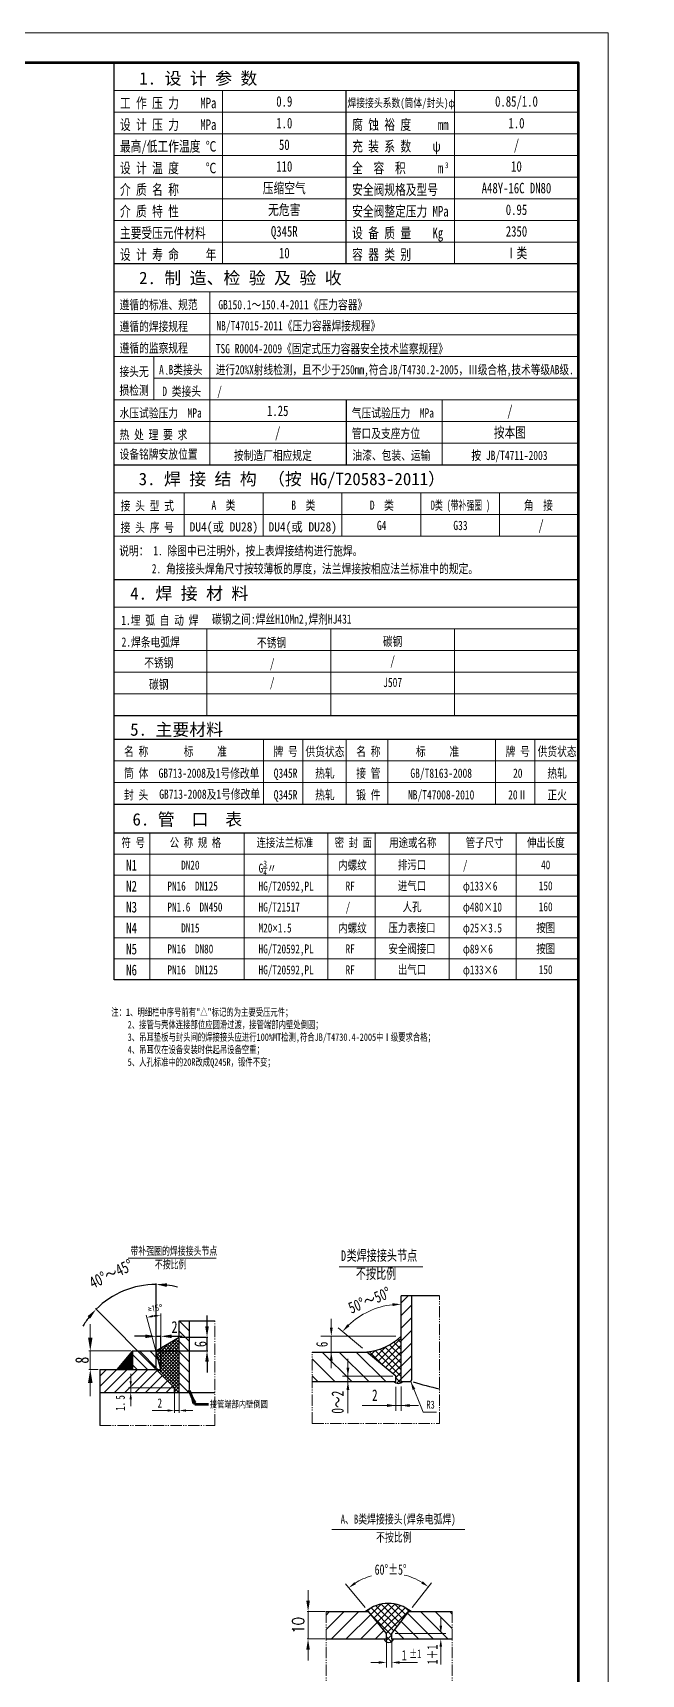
# Model space of a CAD drawing. Extents: x -6371 to 74603, y -1551 to 10836.
# Drawn here: x 36970 to 39000, y 1704 to 7187 of the extents above; entities that cross this region are included whole.
import ezdxf
from ezdxf.enums import TextEntityAlignment as Align

# ---------------------------------------------------------------- set-up
doc = ezdxf.new("R2010")
doc.units = 0
doc.header["$LTSCALE"] = 20
doc.header["$PDMODE"] = 1
for name, pattern in [('DIVIDE-L', [95, 80, -5, 0, -5, 0, -5]), ('DIVIDE-M', [39, 30, -3, 0, -3, 0, -3]), ('DIVIDE-S', [16, 10, -2, 0, -2, 0, -2]), ('JXX-L', [2.95, 1.9, -0.25, 0.15, -0.25, 0.15, -0.25])]:
    doc.linetypes.add(name, pattern=pattern)
doc.layers.get('0').update_dxf_attribs({"color": 4, "linetype": 'CONTINUOUS'})
doc.layers.get('Defpoints').update_dxf_attribs({"linetype": 'CONTINUOUS'})
for name, color, linetype in [('5剖面线层', 2, 'CONTINUOUS'), ('CDR_DIM', 7, 'CONTINUOUS'), ('CDR_DWG4', 3, 'DIVIDE-M'), ('CDR_TEXT', 7, 'CONTINUOUS')]:
    doc.layers.add(name, color=color, linetype=linetype)
for name, color, linetype, lineweight in [('A 粗实线', 1, 'CONTINUOUS', 25), ('B 细实线', 7, 'CONTINUOUS', 15), ('C 文 字', 2, 'CONTINUOUS', 20), ('I 长双点线', 3, 'JXX-L', 15), ('J 标注尺寸', 2, 'CONTINUOUS', 15)]:
    doc.layers.add(name, color=color, linetype=linetype, lineweight=lineweight)
doc.styles.add('HZ', font='NSimSun.ttf', dxfattribs={"width": 0.8})
doc.styles.add('HZTXT', font='SIMFANG.TTF', dxfattribs={"width": 0.75})
doc.styles.get("Standard").update_dxf_attribs({"font": 'isocp.shx', "width": 0.707, "bigfont": 'hztxt.shx'})
doc.styles.add('style2', font='SIMFANG.TTF', dxfattribs={"width": 0.7})
doc.styles.add('TH_GBDIM', font='romans.shx', dxfattribs={"width": 0.8, "bigfont": 'gbcbig.shx'})
doc.styles.add('标题中文', font='SIMFANG.TTF', dxfattribs={"width": 0.7})
doc.dimstyles.new('通用标注4.0', dxfattribs={"dimtxt": 40, "dimasz": 36, "dimexe": 3, "dimexo": 3, "dimgap": 3, "dimtad": 1, "dimdec": 0, "dimzin": 0, "dimdsep": 46, "dimtxsty": 'HZTXT', "dimcen": 3, "dimadec": 0, "dimazin": 0, "dimtfac": 0.375, "dimtdec": 0, "dimtmove": 2, "dimatfit": 3, "dimfxl": 0, "dimtzin": 0, "dimarcsym": 0})

# ---------------------------------------------------------------- blocks, each defined once
blk = doc.blocks.new('*D295')
at = {"layer": 'Defpoints', "color": 0}
for p in [(36219.1, 5529.1), (36219.1, 5504.1), (36346.2, 5504.1), (43507.7, 198.2), (43899.2, 198.2), (43579.2, 38.2)]:
    blk.add_point(p, dxfattribs=at)
at = {"layer": 'J 标注尺寸', "color": 0, "lineweight": -2}
for p, q in [((36346.2, 5565.1), (36346.2, 5601.1)), ((36222.1, 5529.1), (36349.2, 5529.1)), ((36222.1, 5504.1), (36349.2, 5504.1)), ((36346.2, 5529.1), (36346.2, 5504.1)), ((36346.2, 5468.1), (36346.2, 5432.1)), ((43896.2, 198.2), (43504.7, 198.2)), ((43507.7, 74.2), (43507.7, 162.2)), ((43576.2, 38.2), (43504.7, 38.2))]:
    blk.add_line(p, q, dxfattribs=at)
at = {"layer": 'J 标注尺寸', "color": 0}
for points in [[(36340.2, 5565.1), (36352.2, 5565.1), (36346.2, 5529.1)], [(36340.2, 5468.1), (36352.2, 5468.1), (36346.2, 5504.1)], [(43501.7, 162.2), (43513.7, 162.2), (43507.7, 198.2)], [(43501.7, 74.2), (43513.7, 74.2), (43507.7, 38.2)]]:
    blk.add_solid(points, dxfattribs=at)
at = {"layer": 'J 标注尺寸', "color": 0, "char_height": 40, "attachment_point": 5, "rotation": 90, "style": 'HZTXT'}
for s, insert in [('25', (36317.7, 5573.6)), ('160', (43484.7, 118.2))]:
    blk.add_mtext(s, dxfattribs=dict(at, insert=insert))
blk = doc.blocks.new('*D299')
at = {"layer": 'C 文 字', "color": 0}
for p, q in [((37888.2, 1949.2), (37888.2, 1985.2)), ((37945.4, 1913.2), (37885.2, 1913.2)), ((37888.2, 1913.2), (37888.2, 1821.7)), ((37945.4, 1821.7), (37885.2, 1821.7)), ((37888.2, 1785.7), (37888.2, 1749.7))]:
    blk.add_line(p, q, dxfattribs=at)
for points in [[(37882.2, 1949.2), (37894.2, 1949.2), (37888.2, 1913.2)], [(37882.2, 1785.7), (37894.2, 1785.7), (37888.2, 1821.7)]]:
    blk.add_solid(points, dxfattribs=at)
at = {"layer": 'Defpoints', "color": 0}
for p in [(37948.4, 1913.2), (37888.2, 1821.7), (37948.4, 1821.7)]:
    blk.add_point(p, dxfattribs=at)
at = {"layer": 'C 文 字', "color": 0, "insert": (37855.2, 1867.4), "char_height": 40, "attachment_point": 5, "rotation": 90, "style": 'TH_GBDIM'}
blk.add_mtext('10', dxfattribs=at)
blk = doc.blocks.new('*X267')
at = {"color": 0}
for p, q in [((1016.3, 857.91), (1023.29, 864.9)), ((1016.3, 863.57), (1017.63, 864.9)), ((1018.36, 854.31), (1028.94, 864.9)), ((1024.02, 854.31), (1033.53, 863.83)), ((1029.67, 854.31), (1036.09, 860.72)), ((1035.33, 854.31), (1038.64, 857.62))]:
    blk.add_line(p, q, dxfattribs=at)
blk = doc.blocks.new('*X269')
at = {"color": 0}
for p, q in [((-6554.9, -1952.5), (-6542.8, -1940.4)), ((-6550.5, -1952.5), (-6554.7, -1948.3)), ((-6458.5, -2044.5), (-6541.1, -1961.9)), ((-6539.6, -1963.7), (-6499.8, -1923.9)), ((-6450.2, -2026.3), (-6538.5, -1938)), ((-6527.7, -1978.3), (-6470.5, -1921.1)), ((-6438.5, -2011.4), (-6520.3, -1929.7)), ((-6515.7, -1992.8), (-6446.4, -1923.5)), ((-6503.7, -2007.4), (-6425.5, -1929.2)), ((-6426.9, -1996.6), (-6499.6, -1923.8)), ((-6491.8, -2021.9), (-6407.1, -1937.3)), ((-6479.8, -2036.5), (-6390.7, -1947.4)), ((-6415.2, -1981.7), (-6475.8, -1921.1)), ((-6403.6, -1966.9), (-6447, -1923.4)), ((-6391.4, -1952.5), (-6406.1, -1937.8)), ((-6479.5, -2062.7), (-6458.5, -2041.7)), ((-6460.3, -2069.3), (-6479.5, -2050))]:
    blk.add_line(p, q, dxfattribs=at)
blk = doc.blocks.new('*X268')
at = {"color": 0}
for p, q in [((1057.7, 854.31), (1047.79, 864.23)), ((1063.36, 854.31), (1052.78, 864.9)), ((1065.03, 858.3), (1058.43, 864.9)), ((1065.03, 863.96), (1064.09, 864.9)), ((1046.39, 854.31), (1042.81, 857.89)), ((1052.05, 854.31), (1045.3, 861.06))]:
    blk.add_line(p, q, dxfattribs=at)
blk = doc.blocks.new('*D306')
at = {"layer": 'Defpoints', "color": 0}
for p in [(37302, 2783.7), (37161.2, 2722.3), (37192.6, 2722.3)]:
    blk.add_point(p, dxfattribs=at)
at = {"layer": 'J 标注尺寸', "color": 0}
for p, q in [((37161.2, 2828.7), (37161.2, 2873.7)), ((37297, 2783.7), (37156.2, 2783.7)), ((37161.2, 2783.7), (37161.2, 2722.3)), ((37187.6, 2722.3), (37156.2, 2722.3)), ((37161.2, 2677.3), (37161.2, 2632.3))]:
    blk.add_line(p, q, dxfattribs=at)
for points in [[(37153.7, 2828.7), (37168.7, 2828.7), (37161.2, 2783.7)], [(37153.7, 2677.3), (37168.7, 2677.3), (37161.2, 2722.3)]]:
    blk.add_solid(points, dxfattribs=at)
at = {"layer": 'J 标注尺寸', "color": 0, "insert": (37133.7, 2753), "char_height": 45, "attachment_point": 5, "rotation": 90, "style": 'HZTXT'}
blk.add_mtext('8', dxfattribs=at)
blk = doc.blocks.new('*D307')
at = {"layer": 'Defpoints', "color": 0}
for p in [(37396.4, 2832.7), (37381.1, 2722.3), (37396.4, 2722.3)]:
    blk.add_point(p, dxfattribs=at)
at = {"layer": 'J 标注尺寸', "color": 0, "lineweight": -2}
for p, q in [((37345.1, 2832.7), (37309.1, 2832.7)), ((37381.1, 2725.3), (37381.1, 2835.7)), ((37381.1, 2832.7), (37396.4, 2832.7)), ((37396.4, 2725.3), (37396.4, 2835.7)), ((37432.4, 2832.7), (37468.4, 2832.7))]:
    blk.add_line(p, q, dxfattribs=at)
at = {"layer": 'J 标注尺寸', "color": 0}
for points in [[(37345.1, 2838.7), (37345.1, 2826.7), (37381.1, 2832.7)], [(37432.4, 2838.7), (37432.4, 2826.7), (37396.4, 2832.7)]]:
    blk.add_solid(points, dxfattribs=at)
at = {"layer": 'J 标注尺寸', "color": 0, "insert": (37442.3, 2863.8), "char_height": 40, "attachment_point": 5, "style": 'HZTXT'}
blk.add_mtext('2', dxfattribs=at)
blk = doc.blocks.new('*D308')
at = {"layer": 'Defpoints', "color": 0}
for p in [(37307.6, 2996.4), (37381.1, 2797.2), (37381.1, 2722.3), (37381.1, 2722.3), (37442.5, 2660.9)]:
    blk.add_point(p, dxfattribs=at)
at = {"layer": 'J 标注尺寸', "color": 0, "lineweight": -2}
for p, q in [((37381.1, 2800.2), (37381.1, 3009.1)), ((37379, 2724.4), (37178.3, 2925.1))]:
    blk.add_line(p, q, dxfattribs=at)
for start, end in [(90, 135), (75.4539, 82.727), (142.273, 149.5461)]:
    blk.add_arc((37381.1, 2722.3), 283.8, start, end, dxfattribs=at)
at = {"layer": 'J 标注尺寸', "color": 0}
for points in [[(37416.6, 2997.8), (37417.4, 3009.8), (37381.1, 3006.1)], [(37152.1, 2899.9), (37161.1, 2892), (37180.4, 2923)]]:
    blk.add_solid(points, dxfattribs=at)
at = {"layer": 'J 标注尺寸', "color": 0, "insert": (37230.5, 3041.2), "char_height": 40, "attachment_point": 5, "rotation": 25.2769, "style": 'HZTXT'}
blk.add_mtext('40°～45°', dxfattribs=at)
blk = doc.blocks.new('*D309')
at = {"layer": 'Defpoints', "color": 0}
for p in [(37457.9, 2829.8), (37550.9, 2829.8), (37349.2, 2783.7)]:
    blk.add_point(p, dxfattribs=at)
at = {"layer": 'J 标注尺寸', "color": 0, "lineweight": -2}
for p, q in [((37550.9, 2865.8), (37550.9, 2901.8)), ((37460.9, 2829.8), (37553.9, 2829.8)), ((37550.9, 2783.7), (37550.9, 2829.8)), ((37352.2, 2783.7), (37553.9, 2783.7)), ((37550.9, 2747.7), (37550.9, 2711.7))]:
    blk.add_line(p, q, dxfattribs=at)
at = {"layer": 'J 标注尺寸', "color": 0}
for points in [[(37544.9, 2865.8), (37556.9, 2865.8), (37550.9, 2829.8)], [(37544.9, 2747.7), (37556.9, 2747.7), (37550.9, 2783.7)]]:
    blk.add_solid(points, dxfattribs=at)
at = {"layer": 'J 标注尺寸', "color": 0, "insert": (37529, 2806.8), "char_height": 40, "attachment_point": 5, "rotation": 90, "style": 'HZTXT'}
blk.add_mtext('6', dxfattribs=at)

msp = doc.modelspace()

# ---------------------------------------------------------------- hatches: boundary and pattern name
at = {"layer": '5剖面线层'}
msp.add_hatch(color=1, dxfattribs=at).paths.add_polyline_path([(37302, 2783.7), (37250.3, 2722.3), (37302, 2722.3)])
at = {"layer": 'CDR_DIM'}
h = msp.add_hatch(dxfattribs=at)
h.set_pattern_fill('ANSI31', color=256, scale=240, style=0)
h.set_pattern_definition([(45, (29117.673, -3335.85), (-21.2132, 21.2132), [])])
h.paths.add_polyline_path([(38198.7, 2681.7), (38228.5, 2681.7, 0.414214), (38234.5, 2687.7), (38234.5, 2968.1), (38198.7, 2968.1)])
h = msp.add_hatch(dxfattribs=at)
h.set_pattern_fill('ANSI31', color=256, scale=320, angle=90, style=0)
h.set_pattern_definition([(135, (29117.673, -3335.85), (-28.28427, -28.28427), [])])
h.paths.add_polyline_path([(38180.7, 2681.7), (38180.7, 2699.6), (38084.7, 2780.2), (37902.4, 2780.2), (37902.4, 2681.7)])
at = {"layer": 'CDR_TEXT', "linetype": 'Continuous'}
h = msp.add_hatch(dxfattribs=at)
h.set_pattern_fill('ANSI37', color=256, scale=2.5, style=0)
h.set_pattern_definition([(45, (-17606.1765, 3086.153), (-5.6126601, 5.6126601), []), (135, (-17606.1765, 3086.153), (-5.6126601, -5.6126601), [])])
h.paths.add_polyline_path([(37457.9, 2829.8), (37396.4, 2793.5), (37396.4, 2790.7), (37396.4, 2722.3), (37381.1, 2722.3), (37442.5, 2660.9), (37442.5, 2645.5), (37457.9, 2645.5)])
h.paths.add_polyline_path([(37396.4, 2790.7), (37396.4, 2793.5), (37380, 2783.7), (37396.4, 2722.3)])
at = {"layer": 'J 标注尺寸'}
h = msp.add_hatch(dxfattribs=at)
h.set_pattern_fill('ANSI31', color=256, scale=0.512, angle=90, style=0)
h.set_pattern_definition([(135, (11959.354, -34267.04), (-17.242092, -17.242092), [])])
h.paths.add_polyline_path([(37302, 2783.7), (37302, 2722.3), (37396.4, 2722.3), (37380, 2783.7)])
h = msp.add_hatch(dxfattribs=at)
h.set_pattern_fill('ANSI31', color=256, scale=0.512, style=0)
h.set_pattern_definition([(45, (12537.294, -34267.04), (-17.242092, 17.242092), [])])
h.paths.add_polyline_path([(37192.6, 2722.3), (37192.6, 2645.5), (37296.2, 2645.5), (37296.2, 2660.9), (37442.5, 2660.9), (37381.1, 2722.3)])
h.paths.add_polyline_path([(37442.5, 2645.5), (37442.5, 2660.9), (37296.2, 2660.9), (37296.2, 2645.5)], flags=17)

# ---------------------------------------------------------------- linework, layer by layer
at = {"layer": 'A 粗实线'}
for p, q in [((37240.4, 4023.4), (37240.4, 7086.7)), ((38015.4, 6415.1), (38015.4, 6993.7)), ((38790.4, 6415.1), (37240.4, 6415.1)), ((38015.4, 5960.4), (38015.4, 5743.4)), ((37240.4, 5743.4), (38790.4, 5743.4)), ((37240.4, 5361.1), (38790.4, 5361.1)), ((37240.4, 4906.4), (38790.4, 4906.4)), ((37240.4, 4826.8), (38790.4, 4826.8)), ((37240.4, 4609.8), (38790.4, 4609.8)), ((38790.4, 4513.4), (37240.4, 4513.4)), ((38790.4, 4023.4), (37240.4, 4023.4)), ((38198.7, 2681.7), (38198.7, 2968.1)), ((38234.5, 2687.7), (38234.5, 2968.1)), ((37457.9, 2645.5), (37457.9, 2884.9)), ((37457.9, 2884.9), (37576.6, 2884.9)), ((37492.4, 2655.7), (37492.4, 2884.9)), ((37380, 2783.7), (37457.9, 2829.8)), ((37302, 2783.7), (37250.3, 2722.3)), ((37302, 2783.7), (37302, 2722.3)), ((37302, 2783.7), (37380, 2783.7)), ((37396.4, 2722.3), (37380, 2783.7)), ((37902.4, 2780.2), (38084.7, 2780.2)), ((38180.7, 2699.6), (38084.7, 2780.2)), ((37192.6, 2722.3), (37192.6, 2535)), ((37192.6, 2722.3), (37396.4, 2722.3)), ((37442.5, 2660.9), (37381.1, 2722.3)), ((38180.7, 2681.7), (38180.7, 2699.6)), ((37192.6, 2645.5), (37442.5, 2645.5)), ((37442.5, 2645.5), (37442.5, 2660.9)), ((37457.9, 2645.5), (37576.6, 2645.5)), ((37902.4, 2681.7), (38180.7, 2681.7)), ((38198.7, 2681.7), (38228.5, 2681.7)), ((37948.4, 1913.2), (38089.7, 1913.2)), ((38149.6, 1840.3), (38089.7, 1913.2)), ((38167.7, 1840.3), (38224.9, 1913.2)), ((38224.9, 1913.2), (38369.4, 1913.2)), ((37948.4, 1821.7), (38149.6, 1821.7)), ((38149.6, 1821.7), (38149.6, 1840.3)), ((38167.7, 1821.7), (38167.7, 1840.3)), ((38167.7, 1821.7), (38369.4, 1821.7))]:
    msp.add_line(p, q, dxfattribs=at)
at = {"layer": 'A 粗实线', "color": 5, "lineweight": 60}
msp.add_lwpolyline([(38790.4, -1123.3), (38790.4, 7086.7), (33200.4, 7086.7), (33200.4, -1123.3)], close=True, dxfattribs=at)
at = {"layer": 'A 粗实线'}
for centre, radius, start, end in [((38065.6, 2970.9), 191.5, 275.7956, 313.9988), ((38228.5, 2687.7), 6, 270, 0), ((37450.2, 2673.3), 28.8, 254.5389, 285.4611), ((37482.2, 2655.7), 10.2, 270, 0), ((38189.7, 2696.2), 20.8, 224.3846, 315.6154), ((38567.1, 3760.2), 1128.6, 253.1166, 257.6867), ((38155.9, 1820.2), 120.1, 50.7078, 129.2922), ((38157.8, 1826.4), 16.5, 196.6868, 343.3132)]:
    msp.add_arc(centre, radius, start, end, dxfattribs=at)
at = {"layer": 'B 细实线'}
for p, q in [((37240.4, 6993.7), (38790.4, 6993.7)), ((37602.1, 6993.7), (37602.1, 6415.1)), ((38377.1, 6415.1), (38377.1, 6993.7)), ((37240.4, 6921.4), (38790.4, 6921.4)), ((37240.4, 6849.1), (38790.4, 6849.1)), ((37240.4, 6776.7), (38790.4, 6776.7)), ((37240.4, 6704.4), (38790.4, 6704.4)), ((37240.4, 6632.1), (38790.4, 6632.1)), ((37240.4, 6559.7), (38790.4, 6559.7)), ((37240.4, 6487.4), (38790.4, 6487.4)), ((37240.4, 6322.1), (38790.4, 6322.1)), ((37560.8, 5743.4), (37560.8, 6322.1)), ((37240.4, 6249.7), (38790.4, 6249.7)), ((37240.4, 6177.4), (38790.4, 6177.4)), ((37240.4, 6105.1), (38790.4, 6105.1)), ((37373.6, 6105.1), (37373.6, 5960.4)), ((37373.6, 6032.7), (38790.4, 6032.7)), ((37415.2, 6049.1), (37418.1, 6044)), ((37240.4, 5960.4), (38790.4, 5960.4)), ((38335.8, 5743.4), (38335.8, 5960.4)), ((37240.4, 5888.1), (38790.4, 5888.1)), ((37240.4, 5815.7), (38790.4, 5815.7)), ((37240.4, 5650.4), (38790.4, 5650.4)), ((37475.1, 5650.4), (37475.1, 5505.7)), ((37738.1, 5505.7), (37738.1, 5650.4)), ((38001.2, 5650.4), (38001.2, 5505.7)), ((38264.2, 5505.7), (38264.2, 5650.4)), ((38527.2, 5650.4), (38527.2, 5505.7)), ((37240.4, 5578.1), (38790.4, 5578.1)), ((37240.4, 5505.7), (38790.4, 5505.7)), ((37240.4, 5268.1), (38790.4, 5268.1)), ((37240.4, 5195.7), (38790.4, 5195.7)), ((37550.4, 4906.4), (37550.4, 5195.7)), ((37963.8, 4906.4), (37963.8, 5195.7)), ((38377.1, 4906.4), (38377.1, 5195.7)), ((37240.4, 5123.4), (38790.4, 5123.4)), ((38790.4, 5051.1), (37240.4, 5051.1)), ((37240.4, 4978.7), (38790.4, 4978.7)), ((37739.2, 4609.8), (37739.2, 4826.8)), ((37870.4, 4609.8), (37870.4, 4826.8)), ((38015.4, 4609.8), (38015.4, 4826.8)), ((38154.4, 4609.8), (38154.4, 4826.8)), ((38514.2, 4609.8), (38514.2, 4826.8)), ((38645.4, 4609.8), (38645.4, 4826.8)), ((37240.4, 4754.5), (38790.4, 4754.5)), ((37240.4, 4682.2), (38790.4, 4682.2)), ((37360.4, 4513.4), (37360.4, 4023.4)), ((37674.5, 4513.4), (37674.5, 4023.4)), ((37953.8, 4513.4), (37953.8, 4023.4)), ((38111.8, 4513.4), (38111.8, 4023.4)), ((38359.1, 4513.4), (38359.1, 4023.4)), ((38582.5, 4513.4), (38582.5, 4023.4)), ((38790.4, 4443.4), (37240.4, 4443.4)), ((38790.4, 4373.4), (37240.4, 4373.4)), ((38790.4, 4303.4), (37240.4, 4303.4)), ((38790.4, 4233.4), (37240.4, 4233.4)), ((38790.4, 4163.4), (37240.4, 4163.4)), ((38790.4, 4093.4), (37240.4, 4093.4))]:
    msp.add_line(p, q, dxfattribs=at)
msp.add_lwpolyline([(38890.4, -1223.3), (38890.4, 7186.7), (32950.4, 7186.7), (32950.4, -1223.3)], close=True, dxfattribs=at)
at = {"layer": 'C 文 字', "color": 2, "linetype": 'Continuous'}
for p, q in [((37965.7, 2862), (37965.7, 2891)), ((38069.9, 2792.6), (37988.3, 2861.1)), ((38180.7, 2833.2), (37931.3, 2833.2)), ((37965.7, 2833.2), (37965.7, 2726.5)), ((38021.1, 2699.6), (38021.1, 2757.2)), ((38171.2, 2699.6), (38003.2, 2699.6)), ((38021.1, 2699.6), (38021.1, 2575.9)), ((38180.7, 2663.8), (38180.7, 2583.7)), ((38198.7, 2665.2), (38198.7, 2583.7)), ((38272.2, 2579.2), (38230.7, 2682.1)), ((38198.7, 2601.6), (38068.8, 2601.6)), ((38180.7, 2601.6), (38117.4, 2601.6)), ((38316.3, 2579.2), (38272.2, 2579.2))]:
    msp.add_line(p, q, dxfattribs=at)
at = {"layer": 'C 文 字', "linetype": 'Continuous'}
msp.add_line((38198.7, 2601.6), (38256.3, 2601.6), dxfattribs=at)
at = {"layer": 'C 文 字'}
for p, q in [((38331.2, 1866.2), (38331.2, 1892.1)), ((38149.6, 1823), (38149.6, 1726)), ((38167.7, 1823), (38167.7, 1726)), ((38179.4, 1840.3), (38348.5, 1840.3)), ((38331.2, 1795.8), (38331.2, 1736.7)), ((38123.7, 1743.3), (38097.7, 1743.3)), ((38193.6, 1743.3), (38219.6, 1743.3)), ((38219.6, 1743.3), (38253.5, 1743.3))]:
    msp.add_line(p, q, dxfattribs=at)
at = {"layer": 'C 文 字', "color": 2, "linetype": 'Continuous'}
msp.add_arc((38198.7, 2684.6), 255.4, 96.465, 133.535, dxfattribs=at)
for points in [[(38169.6, 2943.1), (38170.2, 2933.6), (38198.7, 2940)], [(37970.5, 2862), (37960.9, 2862), (37965.7, 2833.2)], [(38026.2, 2866.4), (38019.3, 2873), (38003, 2848.7)], [(37960.9, 2751.4), (37970.5, 2751.4), (37965.7, 2780.2)], [(38025.9, 2728.4), (38016.3, 2728.4), (38021.1, 2699.6)], [(38016.3, 2652.9), (38025.9, 2652.9), (38021.1, 2681.7)], [(38151.9, 2606.4), (38151.9, 2596.8), (38180.7, 2601.6)], [(38227.5, 2596.8), (38227.5, 2606.4), (38198.7, 2601.6)]]:
    msp.add_solid(points, dxfattribs=at)
at = {"layer": 'C 文 字', "linetype": 'Continuous'}
msp.add_solid([(38245.9, 2657.2), (38237, 2653.6), (38230.7, 2682.1)], dxfattribs=at)
at = {"layer": 'C 文 字'}
for points in [[(38326.9, 1866.2), (38335.5, 1866.2), (38331.2, 1840.3)], [(38326.9, 1795.8), (38335.5, 1795.8), (38331.2, 1821.7)], [(38123.7, 1747.6), (38123.7, 1739), (38149.6, 1743.3)], [(38193.6, 1747.6), (38193.6, 1739), (38167.7, 1743.3)]]:
    msp.add_solid(points, dxfattribs=at)
at = {"layer": 'CDR_DWG4', "linetype": 'DIVIDE-S'}
msp.add_line((38326.4, 2968.1), (38198.7, 2968.1), dxfattribs=at)
at = {"layer": 'CDR_TEXT', "linetype": 'Continuous'}
for p, q in [((38109.4, 2759.5), (38147.8, 2797.9)), ((38121.7, 2749.2), (38198.7, 2826.2)), ((38134, 2738.9), (38198.7, 2803.6)), ((38198.7, 2743.5), (38145.4, 2796.8)), ((38198.7, 2766.2), (38160.3, 2804.5)), ((38198.7, 2788.8), (38174.2, 2813.2)), ((38198.7, 2811.4), (38187.2, 2822.9)), ((38084.7, 2780.2), (38085, 2780.4)), ((38143.1, 2731.2), (38092.9, 2781.4)), ((38097.1, 2769.8), (38112.4, 2785.2)), ((38198.7, 2698.3), (38111.9, 2785.1)), ((38198.7, 2720.9), (38129.3, 2790.3)), ((38146.3, 2728.6), (38198.7, 2780.9)), ((38158.6, 2718.2), (38198.7, 2758.3)), ((38170.9, 2707.9), (38198.7, 2735.7)), ((38180.7, 2695.1), (38198.7, 2713.1)), ((38197.4, 2676.9), (38180.7, 2693.6)), ((38184.4, 2676.2), (38198.7, 2690.4))]:
    msp.add_line(p, q, dxfattribs=at)
at = {"layer": 'I 长双点线'}
for p, q in [((38326.4, 2541.8), (38326.4, 2968.1)), ((37576.6, 2535), (37576.6, 2884.9)), ((37902.4, 2541.8), (37902.4, 2780.2)), ((37192.6, 2535), (37576.6, 2535)), ((37902.4, 2541.8), (38326.4, 2541.8)), ((37948.4, 1913.2), (37948.4, 1622.9)), ((38369.4, 1913.2), (38369.4, 1622.9))]:
    msp.add_line(p, q, dxfattribs=at)
at = {"layer": 'J 标注尺寸'}
for p, q in [((37288.2, 3094), (37581.5, 3094)), ((37991.5, 3065.2), (38270.7, 3065.2)), ((37396.4, 2790.7), (37396.4, 2909.3)), ((37380, 2783.7), (37348, 2902.9)), ((37492.4, 2849.4), (37457.9, 2883.9)), ((37492.4, 2883.8), (37491.3, 2884.9)), ((37492.4, 2814.9), (37457.9, 2849.4)), ((37492.4, 2780.4), (37457.9, 2814.9)), ((37396.4, 2722.3), (37396.4, 2790.7)), ((37492.4, 2745.9), (37457.9, 2780.5)), ((37492.4, 2711.4), (37457.9, 2746)), ((37296.2, 2683.9), (37296.2, 2706.9)), ((37492.4, 2676.9), (37457.9, 2711.5)), ((37442.5, 2660.9), (37288.5, 2660.9)), ((37442.5, 2645.5), (37288.5, 2645.5)), ((37296.2, 2660.9), (37296.2, 2645.5)), ((37442.5, 2645.5), (37442.5, 2577.1)), ((37487.7, 2647.1), (37457.9, 2677)), ((37457.9, 2645.5), (37457.9, 2577.1)), ((37296.2, 2622.5), (37296.2, 2599.4)), ((37419.5, 2584.8), (37367.7, 2584.8)), ((37457.9, 2584.8), (37442.5, 2584.8)), ((37480.9, 2584.8), (37504, 2584.8)), ((37967.4, 2187.4), (38411.6, 2187.4)), ((38078.7, 1926.5), (38013.1, 2006.3)), ((38235.6, 1926.8), (38300.6, 2009.6))]:
    msp.add_line(p, q, dxfattribs=at)
for centre, radius, start, end in [((37396.4, 2722.3), 179.8, 96.8569, 98.1431), ((38158.9, 1829), 212.3, 106.2674, 122.4099), ((38158.9, 1829), 212.3, 58.8756, 76.4742)]:
    msp.add_arc(centre, radius, start, end, dxfattribs=at)
for points in [[(37371.7, 2896.8), (37370.2, 2903.8), (37349.9, 2896)], [(37374.8, 2904.4), (37375.2, 2897.2), (37396.4, 2902.1)], [(37292.3, 2683.9), (37300, 2683.9), (37296.2, 2660.9)], [(37292.3, 2622.5), (37300, 2622.5), (37296.2, 2645.5)], [(37419.5, 2588.6), (37419.5, 2580.9), (37442.5, 2584.8)], [(37480.9, 2588.6), (37480.9, 2580.9), (37457.9, 2584.8)], [(38047.6, 2004.7), (38042.6, 2011.7), (38024.1, 1993)], [(38271, 2014.3), (38266.1, 2007.1), (38289.9, 1996)]]:
    msp.add_solid(points, dxfattribs=at)

# ---------------------------------------------------------------- block references
at = {"layer": 'CDR_DIM', "linetype": 'DIVIDE-L', "xscale": 0.8639999999650172, "yscale": 0.864000000001397, "zscale": 0.8639999999999969}
msp.add_blockref('*X269', (43747.9, 3600.1), dxfattribs=at)
at = {"layer": 'J 标注尺寸', "xscale": 8.64000000001397, "yscale": 8.639999999996348, "zscale": 8.639999999999965}
for name in ['*X267', '*X268']:
    msp.add_blockref(name, (29167.5, -5559.5), dxfattribs=at)

# ---------------------------------------------------------------- texts
at = {"layer": 'A 粗实线', "color": 2, "style": 'HZTXT', "width": 0.75}
for s, height, p in [('工 作 压 力    MPa', 35, (37260.3, 6934.8)), ('焊接接头系数(筒体/封头)φ', 28, (38019.7, 6938.6)), ('设 计 压 力    MPa', 35, (37260.3, 6862.5)), ('腐 蚀 裕 度     mm', 35, (38035.3, 6862.5)), ('最高/低工作温度 ℃', 35, (37260.3, 6790.2)), ('充 装 系 数    ψ', 35, (38035.3, 6790.2)), ('设 计 温 度     ℃', 35, (37260.3, 6717.8)), ('全  容  积      m', 35, (38035.3, 6717.8)), ('介 质 名 称', 35, (37260.3, 6645.5)), ('安全阀规格及型号', 35, (38035.3, 6645.5)), ('介 质 特 性', 35, (37260.3, 6573.2)), ('安全阀整定压力 MPa', 35, (38035.3, 6573.2)), ('主要受压元件材料', 35, (37260.3, 6500.8)), ('设 备 质 量    Kg', 35, (38035.3, 6500.8)), ('设 计 寿 命     年', 35, (37260.3, 6428.5)), ('容 器 类 别', 35, (38035.3, 6428.5))]:
    msp.add_text(s, height=height, dxfattribs=at).set_placement(p)
for s, p in [('0.9', (37808.8, 6957.6)), ('0.85/1.0', (38583.8, 6957.6)), ('1.0', (37808.8, 6885.2)), ('1.0', (38583.8, 6885.2)), ('50', (37808.8, 6812.9)), ('/', (38583.8, 6812.9)), ('110', (37808.8, 6740.6)), ('10', (38583.8, 6740.6)), ('压缩空气', (37808.8, 6668.2)), ('A48Y-16C DN80', (38583.8, 6668.2)), ('无危害', (37808.8, 6595.9)), ('0.95', (38583.8, 6595.9)), ('Q345R', (37808.8, 6523.6)), ('2350', (38583.8, 6523.6)), ('Ⅰ类', (38583.8, 6451.2)), ('10', (37808.8, 6451.2)), ('1.25', (37786.8, 5924.2)), ('/', (38561.8, 5924.2)), ('/', (37786.8, 5851.9)), ('按本图', (38561.8, 5851.9)), ('/', (38665.8, 5541.9))]:
    msp.add_text(s, height=35, dxfattribs=at).set_placement(p, align=Align.MIDDLE_CENTER)
at = {"layer": 'C 文 字', "style": 'HZTXT'}
for s, height, p in [('1. 设 计 参 数', 41.33, (37324.7, 7014)), ('2. 制 造、检 验 及 验 收', 41.333, (37324.2, 6347.4)), ('3. 焊 接 结 构', 41.33, (37322.7, 5675.8)), ('（按 HG/T20583-2011）', 41.333, (37754.4, 5675.8)), ('4. 焊 接 材 料', 41.33, (37294.4, 5293.4)), ('5. 主要材料', 41.33, (37294.4, 4838.8)), ('6. 管  口  表', 41.33, (37302.1, 4538.8))]:
    msp.add_text(s, height=height, dxfattribs=at).set_placement(p)
at = {"layer": 'C 文 字'}
for s, height, style, width, p in [('3', 19.4, 'HZTXT', 0.75, (38345.1, 6734.8)), ('遵循的标准、规范', 31, 'HZTXT', 0.75, (37259.2, 6263.2)), ('GB150.1～150.4-2011《压力容器》 ', 31, 'HZTXT', 0.75, (37588.7, 6263.2)), ('遵循的焊接规程', 31, 'HZTXT', 0.75, (37259.2, 6190.8)), ('NB/T47015-2011《压力容器焊接规程》', 31, 'HZTXT', 0.75, (37582.1, 6192.8)), ('遵循的监察规程', 31, 'HZTXT', 0.75, (37259.2, 6118.5)), ('TSG R0004-2009《固定式压力容器安全技术监察规程》', 31, 'HZTXT', 0.75, (37580, 6116.2)), ('接头无', 31, 'HZTXT', 0.75, (37258.7, 6039.8)), ('A B类接头', 31, 'HZTXT', 0.75, (37390.9, 6046.2)), ('损检测', 31, 'HZTXT', 0.75, (37258.7, 5977.3)), ('D 类接头', 31, 'HZTXT', 0.75, (37401.6, 5973.8)), ('/', 31, 'HZTXT', 0.75, (37584.8, 5974.7)), ('水压试验压力  MPa', 31, 'HZTXT', 0.75, (37259, 5901.5)), ('气压试验压力  MPa', 31, 'HZTXT', 0.75, (38034, 5901.5)), ('管口及支座方位', 31, 'HZTXT', 0.75, (38034.1, 5833.1)), ('热 处 理 要 求', 31, 'HZTXT', 0.75, (37259, 5829.2)), ('设备铭牌安放位置', 31, 'HZTXT', 0.75, (37259, 5763.8)), ('按制造厂相应规定', 31, 'HZTXT', 0.75, (37640.5, 5759.7)), ('油漆、包装、运输', 31, 'HZTXT', 0.75, (38036.2, 5760.3)), ('按 JB/T4711-2003', 31, 'HZTXT', 0.75, (38433.4, 5759.7)), ('接 头 型 式', 31, 'HZTXT', 0.75, (37262.9, 5591.5)), ('接 头 序 号', 31, 'HZTXT', 0.75, (37262.9, 5519.2)), ('说明： 1. 除图中已注明外，按上表焊接结构进行施焊。', 31, 'HZTXT', 0.75, (37257.9, 5441.3)), ('2. 角接接头焊角尺寸按较薄板的厚度，法兰焊接按相应法兰标准中的规定。', 31, 'HZTXT', 0.75, (37366.5, 5381.4)), ('1.埋 弧 自 动 焊', 31, 'HZTXT', 0.75, (37264.6, 5209.2)), ('碳钢之间:焊丝H10Mn2,焊剂HJ431', 31, 'HZTXT', 0.75, (37567.4, 5213)), ('%%p1', 28.8, 'HZ', 0.6, (38225.3, 1757.8))]:
    msp.add_text(s, height=height, dxfattribs=dict(at, style=style, width=width)).set_placement(p)
at = {"layer": 'C 文 字', "style": 'HZTXT'}
for s, width, p, p2 in [('进行20%X射线检测，且不少于250mm,符合JB/T4730.2-2005，Ⅲ级合格,技术等级AB级.', 0.742806, (37580.1, 6046.2), (38775, 6046.2)), ('D类 (带补强圈 )', 0.614194, (38298.1, 5593.5), (38495.7, 5593.5)), ('DU4(或 DU28)', 0.888418, (37492.9, 5521.1), (37721.6, 5521.1)), ('DU4(或 DU28)', 0.888418, (37756, 5521.1), (37984.6, 5521.1))]:
    msp.add_text(s, height=31, dxfattribs=dict(at, width=width)).set_placement(p, p2, align=Align.FIT)
at = {"layer": 'C 文 字', "style": 'HZTXT', "width": 0.75}
for s, p in [('A  类', (37605.7, 5593.5)), ('B  类', (37872.3, 5593.5)), ('D  类', (38134.4, 5593.5)), ('角  接', (38656.9, 5593.5)), ('G4', (38133.8, 5525.8)), ('G33', (38396.8, 5525.8)), ('2.焊条电弧焊', (37362.9, 5136.4)), ('不锈钢', (37766.3, 5134.3)), ('碳钢', (38170.1, 5138.3)), ('不锈钢', (37389.9, 5067.2)), ('/', (38170.4, 5073.8)), ('/', (37768.4, 5064.9)), ('碳钢', (37389.9, 4994.9)), ('/', (37768.4, 5001.4)), ('J507', (38170.4, 5001.4)), ('名 称', (37314.4, 4770.7)), ('标     准', (37545.2, 4770.7)), ('牌 号', (37813.1, 4770.7)), ('供货状态', (37944.4, 4770.7)), ('名 称', (38089.4, 4770.7)), ('标     准', (38320.2, 4770.7)), ('牌 号', (38588.1, 4770.7)), ('供货状态', (38719.4, 4770.7)), ('筒 体', (37314.4, 4698.3)), ('GB713-2008及1号修改单', (37557.5, 4698.3)), ('Q345R', (37813.1, 4698.3)), ('热轧', (37944.4, 4698.3)), ('接 管', (38089.4, 4698.3)), ('GB/T8163-2008', (38332.5, 4698.3)), ('20', (38588.1, 4698.3)), ('热轧', (38719.4, 4698.3)), ('封 头', (37314.4, 4626)), ('GB713-2008及1号修改单', (37559.8, 4628.2)), ('热轧', (37944.4, 4626)), ('锻 件', (38089.4, 4626)), ('正火', (38719.4, 4626)), ('Q345R', (37813.1, 4626)), ('NB/T47008-2010', (38332.5, 4626)), ('20Ⅱ', (38588.1, 4626))]:
    msp.add_text(s, height=31, dxfattribs=at).set_placement(p, align=Align.CENTER)
for s, p in [('排污口', (38235.3, 4407.6)), ('40', (38681.3, 4407.6)), ('进气口', (38235.3, 4337.6)), ('150', (38681.3, 4337.6)), ('人孔', (38235.3, 4267.6)), ('160', (38681.3, 4267.6)), ('压力表接口', (38235.3, 4197.6)), ('按图', (38681.3, 4197.6)), ('安全阀接口', (38235.3, 4127.6)), ('按图', (38681.3, 4127.6)), ('出气口', (38235.3, 4057.6)), ('150', (38681.3, 4057.6))]:
    msp.add_text(s, height=30, dxfattribs=at).set_placement(p, align=Align.MIDDLE_CENTER)
at = {"layer": 'C 文 字', "color": 2, "linetype": 'Continuous', "style": 'HZ', "width": 0.7}
msp.add_text('6', height=38.4, rotation=90, dxfattribs=at).set_placement((37953.4, 2796.6))
msp.add_text('2', height=38.4, dxfattribs=at).set_placement((38101.8, 2616.9))
at = {"layer": 'C 文 字', "style": 'HZTXT', "width": 0.7}
msp.add_text('1', height=34.6, dxfattribs=at).set_placement((38209.1, 1767.3), align=Align.MIDDLE)
msp.add_text('1＋1', height=34.56, rotation=90, dxfattribs=at).set_placement((38320.3, 1736.9))
at = {"layer": 'C 文 字', "attachment_point": 1, "style": 'HZTXT'}
for s, insert, char_height, width in [(' 符 号', (37250.2, 4497.1), 30, 480), ('公 称 规 格', (37426.2, 4497.1), 30, 480), ('连接法兰标准', (37716.2, 4497.1), 30, 480), ('密 封 面', (37976.9, 4497.1), 30, 480), ('用途或名称', (38158.9, 4497.1), 30, 480), ('管子尺寸', (38414.2, 4497.1), 30, 480), ('伸出长度', (38618.9, 4497.1), 30, 480), ('N1', (37280.5, 4424.4), 36, 576), ('   DN20', (37418.7, 4421.7), 30, 480), ('\\A1;G{\\H0.7x;\\S3/4;}〃', (37723.1, 4421.7), 30, 480), ('内螺纹', (37989.3, 4421.7), 30, 480), ('/', (38405, 4421.7), 30, 480), ('N2', (37280.5, 4354.4), 36, 576), ('PN16  DN125', (37418.7, 4351.7), 30, 480), ('HG/T20592,PL', (37723.1, 4351.7), 30, 480), ('RF', (38013.5, 4351.7), 30, 480), ('φ133×6', (38405, 4351.7), 30, 480), ('N3', (37280.5, 4284.4), 36, 576), ('PN1.6  DN450', (37418.7, 4281.7), 30, 480), ('HG/T21517', (37723.1, 4281.7), 30, 480), ('/', (38013.5, 4281.7), 30, 480), ('φ480×10', (38405, 4281.7), 30, 480), ('N4', (37280.5, 4214.4), 36, 576), ('   DN15', (37418.7, 4211.7), 30, 480), ('M20{\\fArial|b0|i0|c0|p32;×}1.5', (37723.1, 4211.7), 30, 480), ('内螺纹', (37989.3, 4211.7), 30, 480), ('φ25×3.5', (38405, 4211.7), 30, 480), ('N5', (37280.5, 4144.4), 36, 576), ('PN16  DN80', (37418.7, 4141.7), 30, 480), ('HG/T20592,PL', (37723.1, 4141.7), 30, 480), ('RF', (38013.5, 4141.7), 30, 480), ('φ89×6', (38405, 4141.7), 30, 480), ('N6', (37280.5, 4074.4), 36, 576), ('PN16  DN125', (37418.7, 4071.7), 30, 480), ('HG/T20592,PL', (37723.1, 4071.7), 30, 480), ('RF', (38013.5, 4071.7), 30, 480), ('φ133×6', (38405, 4071.7), 30, 480)]:
    msp.add_mtext(s, dxfattribs=dict(at, insert=insert, char_height=char_height, width=width))
at = {"layer": 'J 标注尺寸', "width": 0.7}
for s, height, style, p in [('带补强圈的焊接接头节点', 26.88, 'style2', (37295.5, 3104.5)), ('类焊接接头节点', 35.28, 'style2', (38016.6, 3085.4)), ('不按比例', 26.88, 'style2', (37376.7, 3059.2)), ('D', 35.3, 'style2', (37998, 3084.4)), ('不按比例', 35.28, 'style2', (38047.8, 3024.8)), ('2', 30.7, 'style2', (37386, 2594.7)), ('A、B类焊接接头(焊条电弧焊)', 30.24, '标题中文', (37997.1, 2207.2)), ('不按比例', 30.24, '标题中文', (38115.1, 2146.6))]:
    msp.add_text(s, height=height, dxfattribs=dict(at, style=style)).set_placement(p)
at = {"layer": 'J 标注尺寸'}
msp.add_text('≥15°', height=21.5, rotation=7.5, dxfattribs=at).set_placement((37354.3, 2912.9))
at = {"layer": 'J 标注尺寸', "style": 'style2', "width": 0.7}
for s, height, p in [('5', 30.7, (37276.6, 2621.5)), ('0～2', 40.32, (38006.8, 2574.2)), ('1', 30.7, (37276.6, 2584.1)), ('.', 30.7, (37276.6, 2598.9))]:
    msp.add_text(s, height=height, rotation=90, dxfattribs=at).set_placement(p)
at = {"layer": 'J 标注尺寸', "style": 'HZTXT', "width": 0.7}
msp.add_text('60%%D%%p5%%d', height=34.56, dxfattribs=at).set_placement((38163.7, 2055), align=Align.MIDDLE)
at = {"layer": 'J 标注尺寸', "insert": (37231.3, 3928), "char_height": 25, "width": 1901.544, "attachment_point": 1, "style": '标题中文'}
msp.add_mtext('注：1、明细栏中序号前有"△"标记的为主要受压元件；\\P    2、接管与壳体连接部位应圆滑过渡，接管端部内壁处倒圆；\\P    3、吊耳垫板与封头间的焊接接头应进行100%MT检测,符合JB/T4730.4-2005中Ⅰ级要求合格；\\P    4、吊耳仅在设备安装时供起吊设备空重；\\P    5、人孔标准中的20R改成Q245R，锻件不变；\\P    ', dxfattribs=at)
at = {"layer": 'J 标注尺寸', "insert": (38093, 2953.2), "char_height": 38.4, "attachment_point": 5, "rotation": 22.5, "style": 'HZTXT'}
msp.add_mtext('50°～50°', dxfattribs=at)
at = {"layer": 'J 标注尺寸'}
for s, insert, char_height, attachment_point, style in [('接管端部内壁倒圆', (37560.3, 2617.5), 23.04, 1, 'HZTXT'), ('R3', (38297.2, 2604.4), 26.4, 5, 'style2')]:
    msp.add_mtext(s, dxfattribs=dict(at, insert=insert, char_height=char_height, attachment_point=attachment_point, style=style))

# ---------------------------------------------------------------- dimensions: what is measured, and where the dimension line sits
at = {"layer": 'C 文 字'}
dim = msp.add_linear_dim(base=(37888.2, 1821.7), p1=(37948.4, 1913.2), p2=(37948.4, 1821.7), angle=90, text='10', dimstyle='通用标注4.0', override={"dimgap": 13, "dimtad": 1, "dimjust": 0, "dimdec": 0, "dimlfac": 1, "dimtxsty": 'TH_GBDIM', "dimse1": 0, "dimse2": 0, "dimsd1": 0, "dimsd2": 0, "dimlwd": 65535, "dimlwe": 65535}, dxfattribs=at)
dim.commit()
dim.dimension.update_dxf_attribs({"geometry": '*D299', "text_midpoint": (37855.2, 1867.4)})
at = {"layer": 'J 标注尺寸'}
dim = msp.add_linear_dim(base=(36346.2, 5504.1), p1=(36219.1, 5529.1), p2=(36219.1, 5504.1), angle=90, dimstyle='通用标注4.0', dxfattribs=at)
dim.commit()
dim.dimension.update_dxf_attribs({"geometry": '*D295', "text_midpoint": (36317.7, 5573.6), "dimtype": 160})
dim = msp.add_angular_dim_2l(base=(37307.6, 2996.4), line1=((37381.1, 2722.3), (37381.1, 2797.2)), line2=((37442.5, 2660.9), (37381.1, 2722.3)), text='40°～45°', dimstyle='通用标注4.0', dxfattribs=at)
dim.commit()
dim.dimension.update_dxf_attribs({"geometry": '*D308', "text_midpoint": (37230.5, 3041.2), "dimtype": 162})
dim = msp.add_linear_dim(base=(37161.2, 2722.3), p1=(37302, 2783.7), p2=(37192.6, 2722.3), angle=90, text='8', dimstyle='通用标注4.0', override={"dimscale": 1, "dimtxt": 45, "dimasz": 45, "dimexe": 5, "dimexo": 5, "dimgap": 5, "dimcen": 5, "dimlwd": 65535, "dimlwe": 65535}, dxfattribs=at)
dim.commit()
dim.dimension.update_dxf_attribs({"geometry": '*D306', "text_midpoint": (37133.7, 2753)})
dim = msp.add_linear_dim(base=(37396.4, 2832.7), p1=(37381.1, 2722.3), p2=(37396.4, 2722.3), text='2', dimstyle='通用标注4.0', dxfattribs=at)
dim.commit()
dim.dimension.update_dxf_attribs({"geometry": '*D307', "text_midpoint": (37442.3, 2863.8), "dimtype": 160})
dim = msp.add_linear_dim(base=(37550.9, 2829.8), p1=(37349.2, 2783.7), p2=(37457.9, 2829.8), angle=90, text='6', dimstyle='通用标注4.0', dxfattribs=at)
dim.commit()
dim.dimension.update_dxf_attribs({"geometry": '*D309', "text_midpoint": (37529, 2806.8), "dimtype": 160})

# ---------------------------------------------------------------- leaders
at = {"layer": 'J 标注尺寸', "annotation_type": 0, "has_hookline": 1, "hookline_direction": 0, "text_width": 190.4}
msp.add_leader([(37491.6, 2651.8), (37510.3, 2606), (37555.3, 2606)], dimstyle='通用标注4.0', override={"dimscale": 1, "dimtxt": 45, "dimasz": 45, "dimexe": 5, "dimexo": 5, "dimgap": 5, "dimtad": 0, "dimcen": 5, "dimlwd": 65535, "dimlwe": 65535}, dxfattribs=at)

doc.saveas('drawing.dxf')
